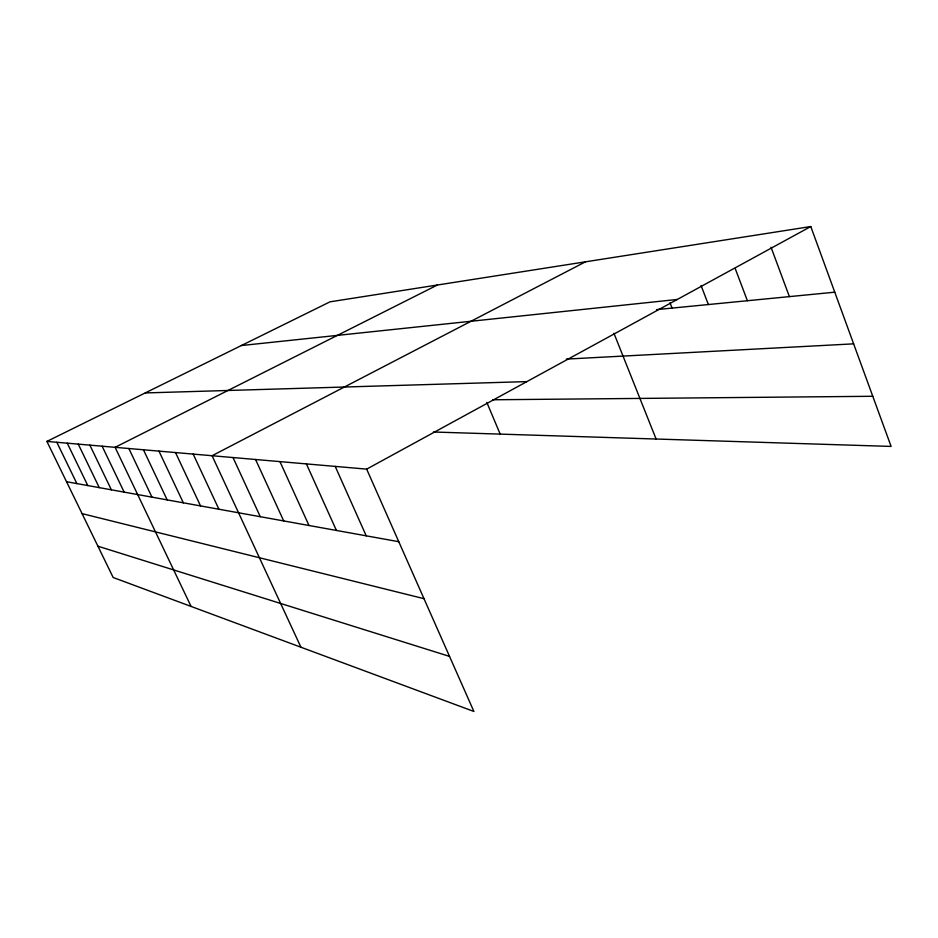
<?xml version="1.0" encoding="UTF-8"?>
<svg xmlns="http://www.w3.org/2000/svg" width="938" height="938" viewBox="0 0 938 938"><rect width="100%" height="100%" fill="white"/><g stroke="black" fill="none" stroke-linecap="round" stroke-linejoin="round"><path stroke-width="1.41" d="M366.664 469.129L473.901 711.461L113.17 577.503L46.9 441.411L366.664 469.129L810.784 226.539L891.1 446.429L433.45 432.008M585.441 261.831L212.082 455.727L300.946 647.243M437.401 285.011L115.104 447.32L191.082 606.44M46.9 441.411L330.024 301.825L810.784 226.539M241.359 345.536L677.283 299.457M656.53 309.61L834.773 292.187M566.317 359.102L853.639 343.847M145.226 392.94L526.898 381.602M492.708 399.776L872.786 396.282M66.528 481.722L398.779 541.707M82.063 513.625L423.999 598.679M97.915 546.197L449.525 656.389M56.831 442.279L76.893 483.598M67.266 443.182L87.785 485.567M78.276 444.131L99.264 487.631M102.136 446.207L124.144 492.122M89.872 445.14L111.364 489.824M128.858 448.516L151.979 497.152M143.444 449.783L167.175 499.895M158.968 451.131L183.332 502.815M175.512 452.562L200.544 505.922M193.181 454.086L218.906 509.228M233.011 457.545L260.283 516.709M255.57 459.491L283.698 520.93M279.958 461.613L309.001 525.503M306.409 463.9L336.414 530.451M335.206 466.397L366.23 535.833M486.857 402.484L500.177 434.106M613.944 333.283L656.108 439.031M669.966 302.728L672.065 308.098M701.073 285.515L708.378 304.545M735.158 268.374L747.387 300.735M771.048 247.269L789.397 296.631"/></g></svg>
